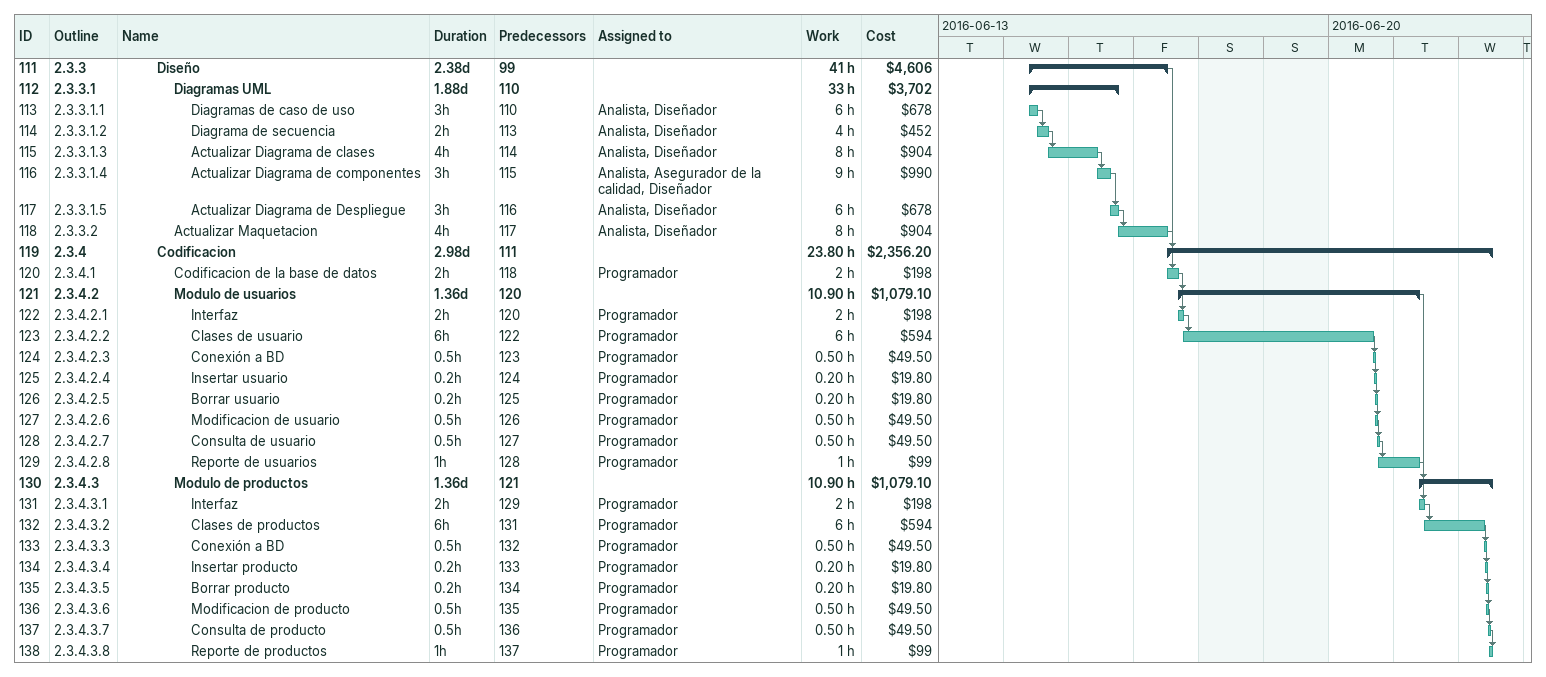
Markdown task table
| ID | WBS | Task | Duration | Start | Finish | Predecessors | Resources | Work (h) | Cost ($) |
|---|---|---|---|---|---|---|---|---|---|
| 111 | 2.3.3 | **Diseño** | 2.38d | 2016-06-15 | 2016-06-17 | 99 |  | 41 | 4606 |
| 112 | 2.3.3.1 | **Diagramas UML** | 1.88d | 2016-06-15 | 2016-06-16 | 110 |  | 33 | 3702 |
| 113 | 2.3.3.1.1 | Diagramas de caso de uso | 3h | 2016-06-15 | 2016-06-15 | 110 | Analista, Diseñador | 6 | 678 |
| 114 | 2.3.3.1.2 | Diagrama de secuencia | 2h | 2016-06-15 | 2016-06-15 | 113 | Analista, Diseñador | 4 | 452 |
| 115 | 2.3.3.1.3 | Actualizar Diagrama de clases | 4h | 2016-06-15 | 2016-06-16 | 114 | Analista, Diseñador | 8 | 904 |
| 116 | 2.3.3.1.4 | Actualizar Diagrama de componentes | 3h | 2016-06-16 | 2016-06-16 | 115 | Analista, Asegurador de la calidad, Diseñador | 9 | 990 |
| 117 | 2.3.3.1.5 | Actualizar Diagrama de Despliegue | 3h | 2016-06-16 | 2016-06-16 | 116 | Analista, Diseñador | 6 | 678 |
| 118 | 2.3.3.2 | Actualizar Maquetacion | 4h | 2016-06-16 | 2016-06-17 | 117 | Analista, Diseñador | 8 | 904 |
| 119 | 2.3.4 | **Codificacion** | 2.98d | 2016-06-17 | 2016-06-22 | 111 |  | 23.80 | 2356.20 |
| 120 | 2.3.4.1 | Codificacion de la base de datos | 2h | 2016-06-17 | 2016-06-17 | 118 | Programador | 2 | 198 |
| 121 | 2.3.4.2 | **Modulo de usuarios** | 1.36d | 2016-06-17 | 2016-06-21 | 120 |  | 10.90 | 1079.10 |
| 122 | 2.3.4.2.1 | Interfaz | 2h | 2016-06-17 | 2016-06-17 | 120 | Programador | 2 | 198 |
| 123 | 2.3.4.2.2 | Clases de usuario | 6h | 2016-06-17 | 2016-06-20 | 122 | Programador | 6 | 594 |
| 124 | 2.3.4.2.3 | Conexión a BD | 0.5h | 2016-06-20 | 2016-06-20 | 123 | Programador | 0.50 | 49.50 |
| 125 | 2.3.4.2.4 | Insertar usuario | 0.2h | 2016-06-20 | 2016-06-20 | 124 | Programador | 0.20 | 19.80 |
| 126 | 2.3.4.2.5 | Borrar usuario | 0.2h | 2016-06-20 | 2016-06-20 | 125 | Programador | 0.20 | 19.80 |
| 127 | 2.3.4.2.6 | Modificacion de usuario | 0.5h | 2016-06-20 | 2016-06-20 | 126 | Programador | 0.50 | 49.50 |
| 128 | 2.3.4.2.7 | Consulta de usuario | 0.5h | 2016-06-20 | 2016-06-20 | 127 | Programador | 0.50 | 49.50 |
| 129 | 2.3.4.2.8 | Reporte de usuarios | 1h | 2016-06-20 | 2016-06-21 | 128 | Programador | 1 | 99 |
| 130 | 2.3.4.3 | **Modulo de productos** | 1.36d | 2016-06-21 | 2016-06-22 | 121 |  | 10.90 | 1079.10 |
| 131 | 2.3.4.3.1 | Interfaz | 2h | 2016-06-21 | 2016-06-21 | 129 | Programador | 2 | 198 |
| 132 | 2.3.4.3.2 | Clases de productos | 6h | 2016-06-21 | 2016-06-22 | 131 | Programador | 6 | 594 |
| 133 | 2.3.4.3.3 | Conexión a BD | 0.5h | 2016-06-22 | 2016-06-22 | 132 | Programador | 0.50 | 49.50 |
| 134 | 2.3.4.3.4 | Insertar producto | 0.2h | 2016-06-22 | 2016-06-22 | 133 | Programador | 0.20 | 19.80 |
| 135 | 2.3.4.3.5 | Borrar producto | 0.2h | 2016-06-22 | 2016-06-22 | 134 | Programador | 0.20 | 19.80 |
| 136 | 2.3.4.3.6 | Modificacion de producto | 0.5h | 2016-06-22 | 2016-06-22 | 135 | Programador | 0.50 | 49.50 |
| 137 | 2.3.4.3.7 | Consulta de producto | 0.5h | 2016-06-22 | 2016-06-22 | 136 | Programador | 0.50 | 49.50 |
| 138 | 2.3.4.3.8 | Reporte de productos | 1h | 2016-06-22 | 2016-06-22 | 137 | Programador | 1 | 99 |
